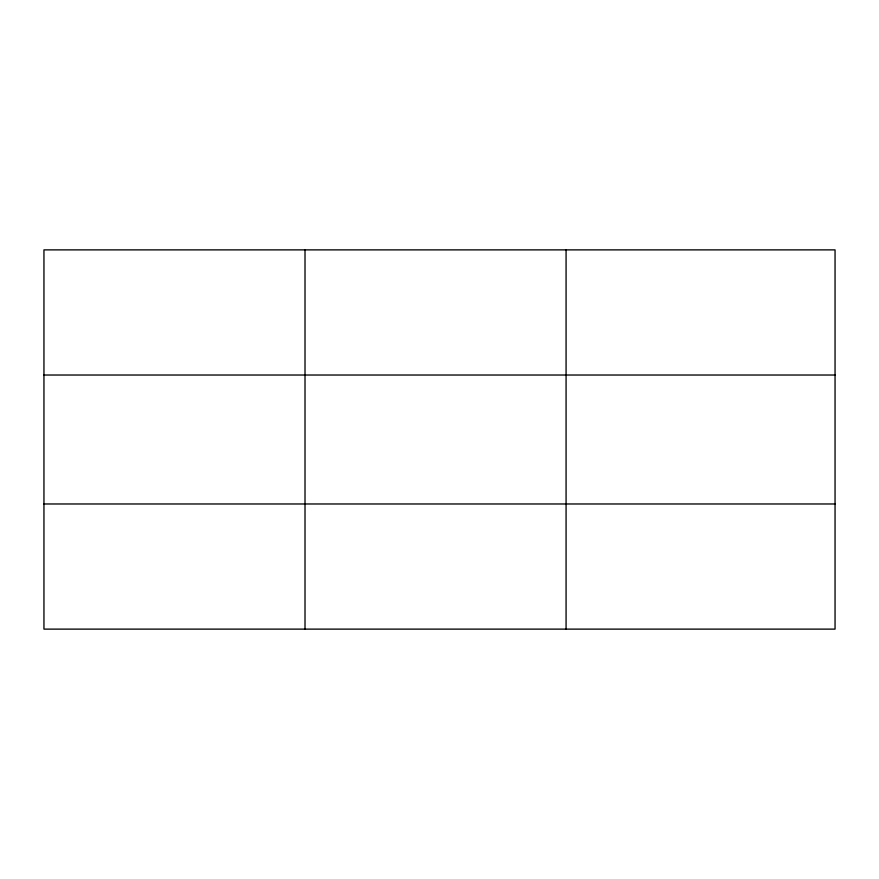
<?xml version="1.0" encoding="UTF-8"?>
<svg xmlns="http://www.w3.org/2000/svg" width="879" height="879" viewBox="0 0 879 879"><rect width="100%" height="100%" fill="white"/><g stroke="black" fill="none" stroke-linecap="round" stroke-linejoin="round"><path stroke-width="1.32" d="M305.013 249.878L305.013 629.122M566.076 249.878L566.076 629.122M835.05 375.025L835.05 249.878L43.95 249.878L43.95 629.122L835.05 629.122L835.05 375.025L43.95 375.025M43.95 503.975L835.05 503.975"/></g></svg>
